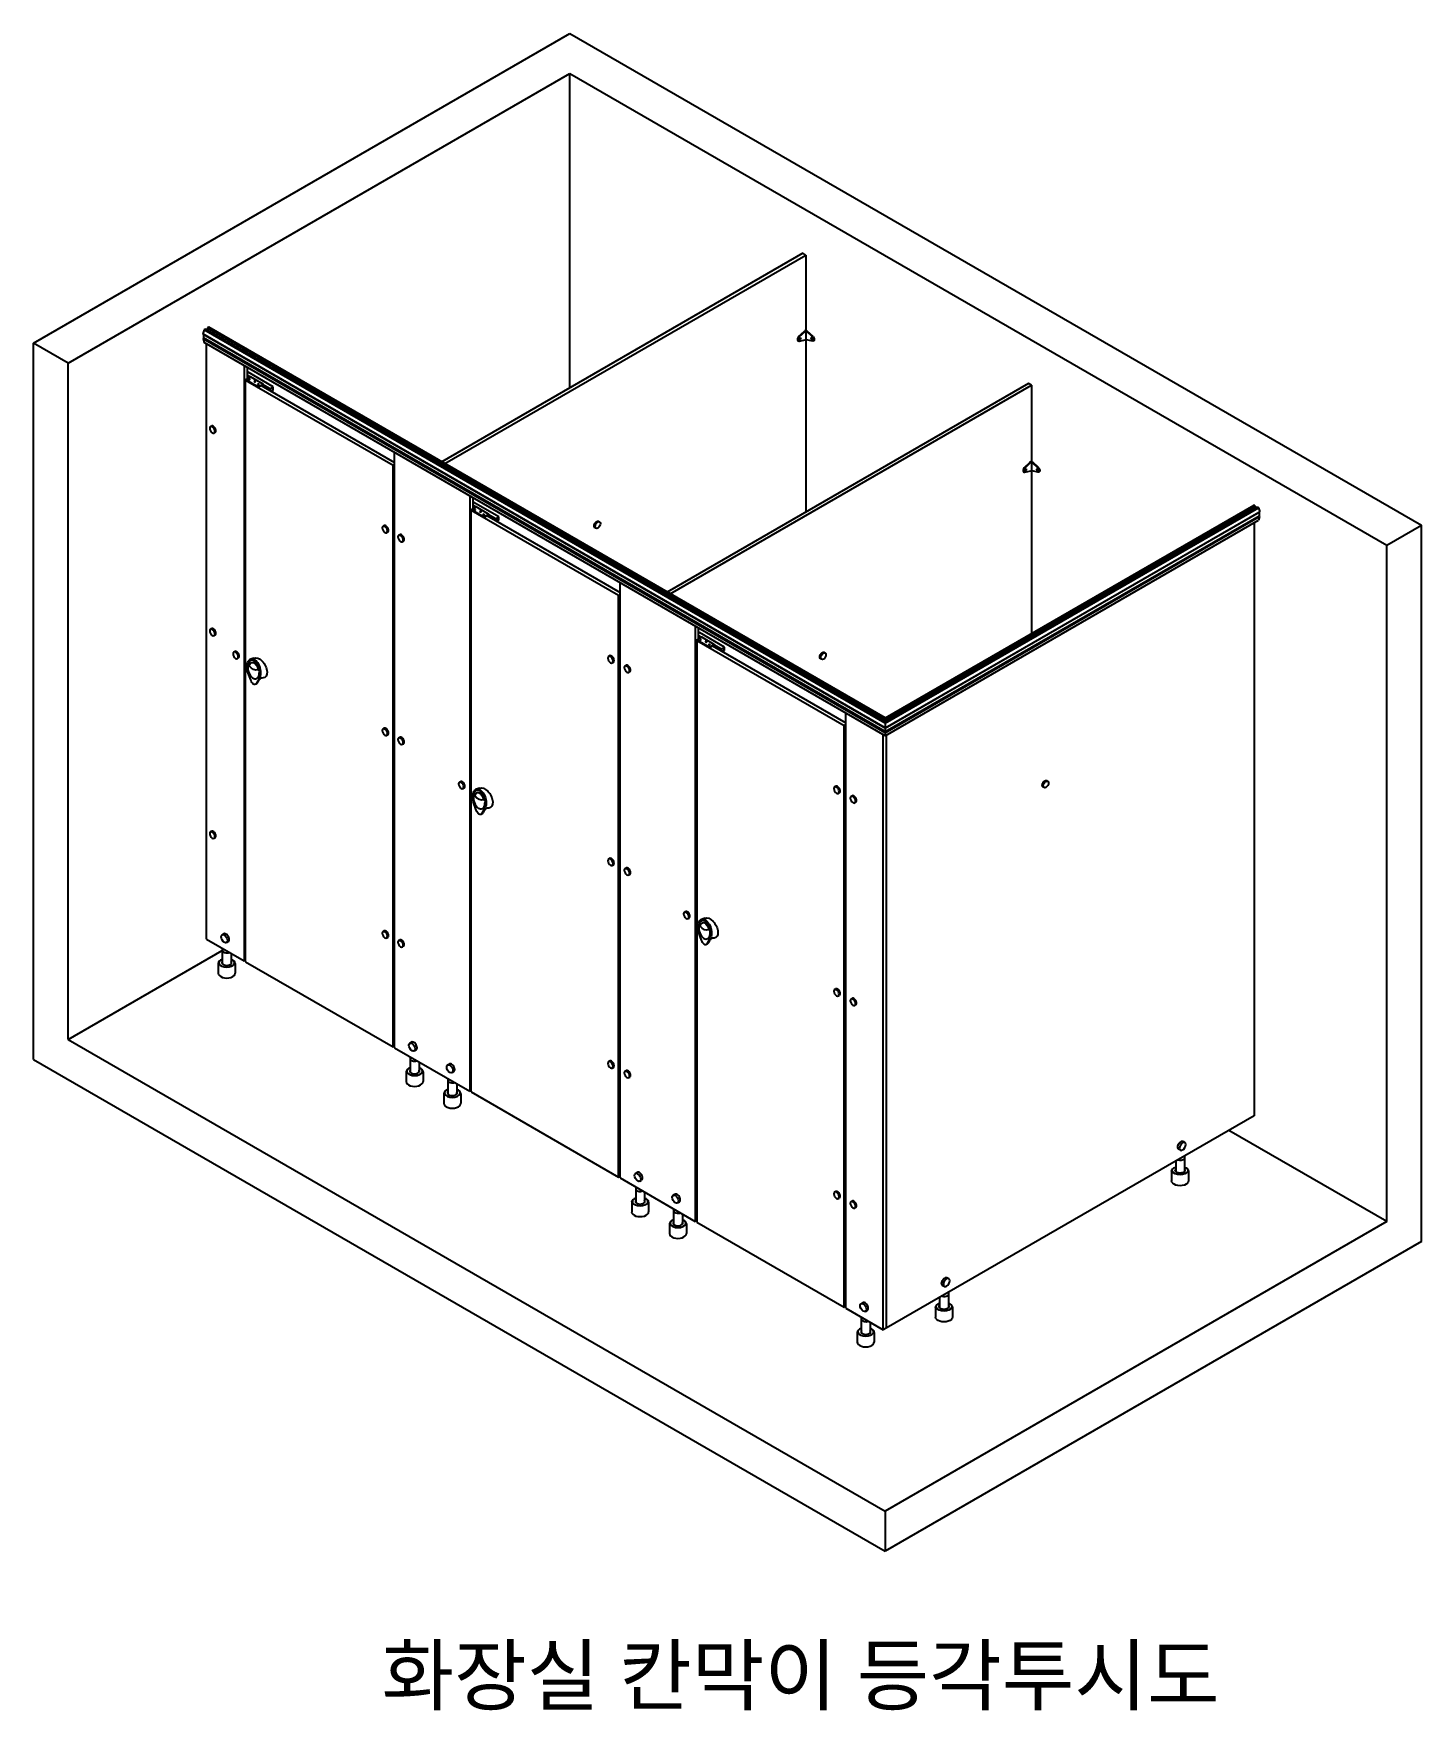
# Model space of a CAD drawing. Header units: millimetres. Extents: x 1125 to 16121, y 592 to 10995.
# Drawn here: x 7452 to 9850, y 8099 to 10995 of the extents above; entities that cross this region are included whole.
import ezdxf

# ---------------------------------------------------------------- set-up
doc = ezdxf.new("R2010")
doc.units = ezdxf.units.MM
doc.header["$LTSCALE"] = 20
doc.layers.add('3TXT', color=3, linetype='Continuous')
doc.layers.add('DEFAULT', color=4, linetype='Continuous')
doc.styles.add('맑은고딕', font='malgun.ttf')

msp = doc.modelspace()

# ---------------------------------------------------------------- linework, layer by layer
at = {"layer": 'DEFAULT'}
for p, q in [((7452.4, 10460.5), (8379, 10995.4)), ((8379, 10995.4), (9850.2, 10146)), ((7512.4, 10425.8), (8379, 10926.1)), ((8379, 10926.1), (9790.2, 10111.4)), ((8379, 10383.4), (8379, 10926.1)), ((8781.5, 10615.8), (8157.6, 10255.6)), ((8162.8, 10252.6), (8786.7, 10612.8)), ((8786.7, 10612.8), (8781.5, 10615.8)), ((8786.7, 10612.8), (8786.7, 10168.8)), ((7755, 10488), (7752.9, 10486.8)), ((7752.9, 10486.8), (7752.9, 10483.1)), ((8923.9, 9813.2), (7755, 10488)), ((7452.4, 9223.1), (7452.4, 10460.5)), ((7512.4, 10425.8), (7452.4, 10460.5)), ((7747.1, 10483.4), (7745.1, 10476.6)), ((7745.1, 10476.6), (7745.9, 10475.7)), ((7745.9, 10469.6), (7745.3, 10468.2)), ((7745.3, 10468.2), (7747.1, 10461.7)), ((7745.9, 10475.7), (7745.9, 10469.6)), ((7749.8, 10484.9), (7747.1, 10483.4)), ((8923.9, 9782.3), (7747.1, 10461.7)), ((7751.4, 9430.9), (7751.4, 10459.2)), ((8773.1, 10464.8), (8774.1, 10464.3)), ((8774.2, 10471.9), (8784.2, 10481.2)), ((8775.3, 10471.3), (8785.2, 10480.6)), ((8775.5, 10464.1), (8785.4, 10466.3)), ((8776.6, 10467.8), (8777, 10468.1)), ((8777, 10467.9), (8776.6, 10467.6)), ((8776.6, 10467.8), (8776.6, 10467.6)), ((8777, 10468.7), (8777.2, 10468.8)), ((8777, 10468.1), (8777, 10468.7)), ((8777, 10467.4), (8777, 10467.9)), ((8777.2, 10467.5), (8777, 10467.4)), ((8777.2, 10468.8), (8777.2, 10468.2)), ((8777.2, 10468.2), (8777.7, 10468.5)), ((8777.7, 10468.3), (8777.2, 10468)), ((8777.2, 10468), (8777.2, 10467.5)), ((8777.7, 10468.5), (8777.7, 10468.3)), ((8786.7, 10481.7), (8786.7, 10466.8)), ((8786.7, 10480.8), (8786.7, 10467.8)), ((8786.7, 10480.8), (8786.7, 10467.8)), ((8797.9, 10464.1), (8788, 10466.3)), ((8798.1, 10471.3), (8788.2, 10480.6)), ((8799.2, 10471.9), (8789.2, 10481.2)), ((8795.7, 10468.5), (8795.7, 10468.3)), ((8796.2, 10468.2), (8795.7, 10468.5)), ((8795.7, 10468.3), (8796.2, 10468)), ((8796.4, 10468.7), (8796.2, 10468.8)), ((8796.2, 10468.8), (8796.2, 10468.2)), ((8796.2, 10468), (8796.2, 10467.5)), ((8796.2, 10467.5), (8796.4, 10467.4)), ((8796.4, 10468.1), (8796.4, 10468.7)), ((8796.8, 10467.8), (8796.4, 10468.1)), ((8796.4, 10467.4), (8796.4, 10467.9)), ((8796.4, 10467.9), (8796.8, 10467.6)), ((8796.8, 10467.8), (8796.8, 10467.6)), ((8800.3, 10464.8), (8799.3, 10464.3)), ((7512.4, 9257.8), (7512.4, 10425.8)), ((7816.3, 10421.5), (7816.3, 9393.4)), ((7818.9, 10397.9), (7826.8, 10402.4)), ((7821.5, 10418.5), (7821.5, 10399.4)), ((7823.2, 10410.4), (7821.5, 10409.4)), ((7826.7, 10402.4), (7821.5, 10405.4)), ((7825.8, 10401.9), (7821.5, 10404.4)), ((7825.3, 10401.6), (7821.5, 10403.8)), ((7821.7, 10399.5), (7821.5, 10399.6)), ((7866.5, 10385.4), (7823.2, 10410.4)), ((7849, 10389.9), (7827.3, 10402.4)), ((7818.9, 10397.9), (7818.9, 10396.9)), ((7818.9, 10397.9), (7840.6, 10385.4)), ((7818.9, 9391.9), (7818.9, 10396.9)), ((7818.9, 10396.9), (7840.6, 10384.4)), ((7818.9, 10396.9), (8073.5, 10249.9)), ((7824.6, 10398.7), (7824.5, 10398.6)), ((7824.5, 10398.6), (7824.9, 10398.4)), ((7824.9, 10398.4), (7824.5, 10398.2)), ((7824.5, 10398.2), (7824.6, 10398.2)), ((7825, 10398.5), (7824.6, 10398.7)), ((7824.6, 10398.1), (7825, 10398.3)), ((7824.6, 10398.2), (7824.6, 10398.1)), ((7825.3, 10398.7), (7825, 10398.5)), ((7825, 10398.3), (7825.3, 10398.1)), ((7825.1, 10398.4), (7825.5, 10398.6)), ((7825.5, 10398.2), (7825.1, 10398.4)), ((7825.5, 10398.6), (7825.3, 10398.7)), ((7825.3, 10398.1), (7825.5, 10398.2)), ((7834.6, 10395.4), (7834.4, 10395.4)), ((7834.4, 10395.4), (7834.8, 10395.2)), ((7834.8, 10395.2), (7834.4, 10394.9)), ((7834.4, 10394.9), (7834.5, 10394.9)), ((7834.5, 10394.9), (7834.6, 10394.9)), ((7834.9, 10395.2), (7834.6, 10395.4)), ((7834.6, 10394.9), (7834.9, 10395.1)), ((7835.3, 10395.4), (7834.9, 10395.2)), ((7834.9, 10395.1), (7835.3, 10394.9)), ((7835.1, 10395.2), (7835.4, 10395.4)), ((7835.4, 10394.9), (7835.1, 10395.2)), ((7835.4, 10395.4), (7835.3, 10395.4)), ((7835.3, 10394.9), (7835.4, 10394.9)), ((7840.2, 10389.7), (7840.1, 10389.6)), ((7840.1, 10389.6), (7840.4, 10389.4)), ((7840.4, 10389.4), (7840.1, 10389.2)), ((7840.1, 10389.2), (7840.1, 10389.2)), ((7840.1, 10389.2), (7840.2, 10389.1)), ((7840.6, 10389.5), (7840.2, 10389.7)), ((7840.2, 10389.1), (7840.6, 10389.3)), ((7840.6, 10385.4), (7848.5, 10389.9)), ((7840.9, 10389.7), (7840.6, 10389.5)), ((7840.6, 10389.3), (7840.9, 10389.1)), ((7840.6, 10384.4), (7848.5, 10388.9)), ((7840.6, 10385.4), (7840.6, 10384.4)), ((7840.7, 10389.4), (7841.1, 10389.6)), ((7841.1, 10389.2), (7840.7, 10389.4)), ((7841.1, 10389.6), (7840.9, 10389.7)), ((7840.9, 10389.1), (7841.1, 10389.2)), ((7845.8, 10387.4), (8076.1, 10254.4)), ((7860.7, 10381), (7847.8, 10388.6)), ((7849.2, 10388.4), (7848.4, 10388.9)), ((7849.2, 10389.5), (7849.2, 10389.4)), ((7849.2, 10389.4), (7849.2, 10388.4)), ((7849.2, 10389.4), (7861.4, 10382.4)), ((7849.2, 10388.5), (7849.2, 10388.4)), ((7861.4, 10381.4), (7849.2, 10388.4)), ((7861.4, 10381.4), (7860.7, 10381)), ((7860.7, 10381), (7860.7, 10378.8)), ((7861.4, 10382.4), (7866.5, 10385.4)), ((7861.4, 10381.4), (7865.7, 10383.9)), ((7861.4, 10382.4), (7861.4, 10381.4)), ((7865.7, 10379.9), (7862.2, 10377.9)), ((7863.1, 10377.4), (7866.5, 10379.4)), ((7865.7, 10383.9), (7865.7, 10379.9)), ((7866.5, 10379.4), (7866.5, 10385.4)), ((9171.2, 10390.8), (8547.3, 10030.6)), ((8552.5, 10027.6), (9176.4, 10387.8)), ((9176.4, 10387.8), (9171.2, 10390.8)), ((9176.4, 10387.8), (9176.4, 9959)), ((7758.1, 10316.4), (7759.8, 10317.4)), ((7764.5, 10305.3), (7766.2, 10306.3)), ((8076.1, 9243.6), (8076.1, 10271.7)), ((9164, 10245.4), (9173.9, 10254.8)), ((9176.4, 10255.3), (9176.4, 10240.4)), ((9176.4, 10254.3), (9176.4, 10241.3)), ((9188.9, 10245.4), (9179, 10254.8)), ((8073.5, 10249.9), (8076.1, 10251.4)), ((8073.5, 9244.9), (8073.5, 10249.9)), ((9162.8, 10238.4), (9163.8, 10237.8)), ((9165, 10244.9), (9174.9, 10254.2)), ((9165.2, 10237.6), (9175.2, 10239.8)), ((9166.3, 10241.4), (9166.7, 10241.6)), ((9166.7, 10241.4), (9166.3, 10241.2)), ((9166.3, 10241.4), (9166.3, 10241.2)), ((9166.7, 10242.2), (9166.9, 10242.3)), ((9166.7, 10241.6), (9166.7, 10242.2)), ((9166.7, 10240.9), (9166.7, 10241.4)), ((9166.9, 10241), (9166.7, 10240.9)), ((9166.9, 10242.3), (9166.9, 10241.7)), ((9166.9, 10241.7), (9167.4, 10242)), ((9167.4, 10241.8), (9166.9, 10241.5)), ((9166.9, 10241.5), (9166.9, 10241)), ((9167.4, 10242), (9167.4, 10241.8)), ((9187.6, 10237.6), (9177.7, 10239.8)), ((9187.8, 10244.9), (9177.9, 10254.2)), ((9185.9, 10241.7), (9185.4, 10242)), ((9185.4, 10242), (9185.4, 10241.8)), ((9185.4, 10241.8), (9185.9, 10241.5)), ((9185.9, 10242.3), (9185.9, 10241.7)), ((9186.1, 10242.2), (9185.9, 10242.3)), ((9185.9, 10241.5), (9185.9, 10241)), ((9185.9, 10241), (9186.1, 10240.9)), ((9186.1, 10241.6), (9186.1, 10242.2)), ((9186.6, 10241.4), (9186.1, 10241.6)), ((9186.1, 10241.4), (9186.6, 10241.2)), ((9186.1, 10240.9), (9186.1, 10241.4)), ((9186.6, 10241.4), (9186.6, 10241.2)), ((9190, 10238.4), (9189, 10237.8)), ((8206, 10196.7), (8206, 9168.6)), ((8208.6, 10173.1), (8216.5, 10177.6)), ((8208.6, 10173.1), (8230.3, 10160.6)), ((8208.6, 10173.1), (8208.6, 10172.1)), ((8208.6, 9167.1), (8208.6, 10172.1)), ((8208.6, 10172.1), (8463.2, 10025.1)), ((8208.6, 10172.1), (8230.3, 10159.6)), ((8211.2, 10193.7), (8211.2, 10174.6)), ((8213, 10185.6), (8211.2, 10184.6)), ((8216.4, 10177.6), (8211.2, 10180.6)), ((8215.6, 10177.1), (8211.2, 10179.6)), ((8215, 10176.8), (8211.2, 10178.9)), ((8211.4, 10174.7), (8211.2, 10174.8)), ((8256.3, 10160.6), (8213, 10185.6)), ((8214.3, 10173.9), (8214.2, 10173.8)), ((8214.2, 10173.8), (8214.6, 10173.6)), ((8214.6, 10173.6), (8214.2, 10173.4)), ((8214.2, 10173.4), (8214.3, 10173.3)), ((8214.7, 10173.7), (8214.3, 10173.9)), ((8214.3, 10173.3), (8214.7, 10173.5)), ((8214.3, 10173.3), (8214.3, 10173.3)), ((8215.1, 10173.9), (8214.7, 10173.7)), ((8214.7, 10173.5), (8215.1, 10173.3)), ((8214.8, 10173.6), (8215.2, 10173.8)), ((8215.2, 10173.4), (8214.8, 10173.6)), ((8215.2, 10173.8), (8215.1, 10173.9)), ((8215.1, 10173.3), (8215.2, 10173.4)), ((8238.7, 10165.1), (8217, 10177.6)), ((8224.2, 10170.6), (8224.5, 10170.3)), ((8224.3, 10170.6), (8224.2, 10170.6)), ((8224.5, 10170.3), (8224.2, 10170.1)), ((8224.2, 10170.1), (8224.2, 10170.1)), ((8224.2, 10170.1), (8224.3, 10170.1)), ((8224.7, 10170.4), (8224.3, 10170.6)), ((8224.3, 10170.1), (8224.7, 10170.3)), ((8225, 10170.6), (8224.7, 10170.4)), ((8224.7, 10170.3), (8225, 10170.1)), ((8224.8, 10170.3), (8225.1, 10170.6)), ((8225.1, 10170.1), (8224.8, 10170.3)), ((8225.1, 10170.6), (8225, 10170.6)), ((8225, 10170.1), (8225.1, 10170.1)), ((8923.9, 9813.2), (9560.8, 10180.9)), ((9561.1, 10180.8), (9560.8, 10180.9)), ((9562.9, 10179.7), (9561.1, 10180.8)), ((9562.9, 10176), (9562.9, 10179.7)), ((9566.1, 10177.9), (9568.7, 10176.3)), ((9568.7, 10176.3), (9570.7, 10169.5)), ((9570.7, 10169.5), (9569.9, 10168.7)), ((9569.9, 10168.7), (9569.9, 10162.5)), ((8056.2, 10144.3), (8057.9, 10145.3)), ((8229.9, 10164.9), (8229.8, 10164.8)), ((8229.8, 10164.8), (8230.2, 10164.6)), ((8230.2, 10164.6), (8229.8, 10164.4)), ((8229.8, 10164.4), (8229.9, 10164.3)), ((8230.3, 10164.7), (8229.9, 10164.9)), ((8229.9, 10164.3), (8230.3, 10164.5)), ((8229.9, 10164.3), (8229.9, 10164.3)), ((8230.3, 10160.6), (8238.2, 10165.1)), ((8230.6, 10164.9), (8230.3, 10164.7)), ((8230.3, 10164.5), (8230.6, 10164.3)), ((8230.3, 10159.6), (8238.2, 10164.1)), ((8230.3, 10160.6), (8230.3, 10159.6)), ((8230.4, 10164.6), (8230.8, 10164.8)), ((8230.8, 10164.4), (8230.4, 10164.6)), ((8230.8, 10164.8), (8230.6, 10164.9)), ((8230.6, 10164.3), (8230.8, 10164.4)), ((8235.5, 10162.6), (8465.8, 10029.6)), ((8250.4, 10156.2), (8237.5, 10163.8)), ((8238.9, 10163.6), (8238.1, 10164.1)), ((8238.9, 10164.7), (8238.9, 10164.6)), ((8238.9, 10164.6), (8251.1, 10157.6)), ((8238.9, 10164.6), (8238.9, 10163.6)), ((8238.9, 10163.7), (8238.9, 10163.6)), ((8251.1, 10156.6), (8238.9, 10163.6)), ((8251.1, 10156.6), (8250.4, 10156.2)), ((8250.4, 10156.2), (8250.4, 10153.9)), ((8251.1, 10157.6), (8256.3, 10160.6)), ((8251.1, 10156.6), (8255.4, 10159.1)), ((8251.1, 10157.6), (8251.1, 10156.6)), ((8255.4, 10155.1), (8251.9, 10153.1)), ((8252.8, 10152.6), (8256.3, 10154.6)), ((8255.4, 10159.1), (8255.4, 10155.1)), ((8256.3, 10154.6), (8256.3, 10160.6)), ((8424, 10140.9), (8422.3, 10141.9)), ((8430.4, 10152), (8428.7, 10153)), ((8923.9, 9782.3), (9568.7, 10154.6)), ((9560.9, 10150.1), (9560.9, 9125.8)), ((9570.5, 10161.1), (9568.7, 10154.6)), ((9569.9, 10162.5), (9570.5, 10161.1)), ((9790.2, 10111.4), (9850.2, 10146)), ((9850.2, 8908.7), (9850.2, 10146)), ((8062.6, 10133.2), (8064.3, 10134.2)), ((8083.4, 10128.8), (8085.1, 10129.8)), ((8089.8, 10117.7), (8091.5, 10118.7)), ((9790.2, 8943.3), (9790.2, 10111.4)), ((8463.2, 10025.1), (8465.8, 10026.6)), ((8463.2, 9020.1), (8463.2, 10025.1)), ((8465.8, 9018.6), (8465.8, 10046.7)), ((7758.1, 9966.4), (7759.8, 9967.4)), ((8595.7, 9971.7), (8595.7, 8943.6)), ((8600.9, 9968.7), (8600.9, 9949.6)), ((7764.5, 9955.3), (7766.2, 9956.3)), ((8598.3, 9948.1), (8606.3, 9952.6)), ((8598.3, 9948.1), (8598.3, 9947.1)), ((8598.3, 9948.1), (8620, 9935.6)), ((8598.3, 9947.1), (8598.3, 8942.1)), ((8598.3, 9947.1), (8620, 9934.6)), ((8598.3, 9947.1), (8853, 9800.1)), ((8602.7, 9960.6), (8600.9, 9959.6)), ((8606.1, 9952.6), (8600.9, 9955.6)), ((8605.3, 9952.1), (8600.9, 9954.6)), ((8604.7, 9951.8), (8600.9, 9953.9)), ((8601.1, 9949.7), (8600.9, 9949.8)), ((8646, 9935.6), (8602.7, 9960.6)), ((8604, 9948.9), (8603.9, 9948.8)), ((8603.9, 9948.8), (8604.3, 9948.6)), ((8604.3, 9948.6), (8603.9, 9948.4)), ((8603.9, 9948.4), (8604, 9948.3)), ((8604.4, 9948.7), (8604, 9948.9)), ((8604, 9948.3), (8604.4, 9948.5)), ((8604, 9948.3), (8604, 9948.3)), ((8604.8, 9948.9), (8604.4, 9948.7)), ((8604.4, 9948.5), (8604.8, 9948.3)), ((8604.5, 9948.6), (8604.9, 9948.8)), ((8604.9, 9948.4), (8604.5, 9948.6)), ((8604.9, 9948.8), (8604.8, 9948.9)), ((8604.8, 9948.3), (8604.9, 9948.4)), ((8628.4, 9940.1), (8606.8, 9952.6)), ((8614, 9945.6), (8613.9, 9945.6)), ((8613.9, 9945.6), (8614.2, 9945.3)), ((8614.2, 9945.3), (8613.9, 9945.1)), ((8613.9, 9945.1), (8614, 9945.1)), ((8613.9, 9945.1), (8613.9, 9945.1)), ((8614.4, 9945.4), (8614, 9945.6)), ((8614, 9945.1), (8614.4, 9945.3)), ((8614.7, 9945.6), (8614.4, 9945.4)), ((8614.4, 9945.3), (8614.7, 9945.1)), ((8614.5, 9945.3), (8614.9, 9945.6)), ((8614.9, 9945.1), (8614.5, 9945.3)), ((8614.9, 9945.6), (8614.7, 9945.6)), ((8614.7, 9945.1), (8614.9, 9945.1)), ((8619.6, 9939.9), (8619.5, 9939.8)), ((8619.5, 9939.8), (8619.9, 9939.6)), ((8619.9, 9939.6), (8619.5, 9939.4)), ((8619.5, 9939.4), (8619.6, 9939.3)), ((8620, 9939.7), (8619.6, 9939.9)), ((8619.6, 9939.3), (8620, 9939.5)), ((8619.6, 9939.3), (8619.6, 9939.3)), ((8620, 9935.6), (8627.9, 9940.1)), ((8620.4, 9939.9), (8620, 9939.7)), ((8620, 9939.5), (8620.4, 9939.3)), ((8620, 9934.6), (8627.9, 9939.1)), ((8620, 9935.6), (8620, 9934.6)), ((8620.1, 9939.6), (8620.5, 9939.8)), ((8620.5, 9939.4), (8620.1, 9939.6)), ((8620.5, 9939.8), (8620.4, 9939.9)), ((8620.4, 9939.3), (8620.5, 9939.4)), ((8625.2, 9937.6), (8855.5, 9804.6)), ((8640.1, 9931.2), (8627.3, 9938.8)), ((8628.7, 9938.6), (8627.8, 9939.1)), ((8628.7, 9939.7), (8628.7, 9939.6)), ((8628.7, 9939.6), (8628.7, 9938.6)), ((8628.7, 9939.6), (8640.8, 9932.6)), ((8628.7, 9938.7), (8628.7, 9938.6)), ((8640.8, 9931.6), (8628.7, 9938.6)), ((8640.8, 9932.6), (8646, 9935.6)), ((8646, 9929.6), (8646, 9935.6)), ((7798.3, 9927), (7800.1, 9928)), ((7804.8, 9915.8), (7806.5, 9916.8)), ((7833.3, 9916.7), (7826.4, 9914.2)), ((8445.9, 9919.5), (8447.6, 9920.5)), ((8452.3, 9908.4), (8454.1, 9909.4)), ((8640.8, 9931.6), (8640.1, 9931.2)), ((8640.1, 9931.2), (8640.1, 9928.9)), ((8640.8, 9931.6), (8645.1, 9934.1)), ((8640.8, 9932.6), (8640.8, 9931.6)), ((8645.1, 9930.1), (8641.6, 9928.1)), ((8642.5, 9927.6), (8646, 9929.6)), ((8645.1, 9934.1), (8645.1, 9930.1)), ((8813.7, 9914.5), (8812, 9915.5)), ((8820.1, 9925.6), (8818.4, 9926.6)), ((7827.6, 9878.8), (7822.3, 9893.5)), ((7837.4, 9872.3), (7843.2, 9882.7)), ((7839.8, 9874.6), (7842.4, 9879.2)), ((7849.1, 9882.3), (7846.7, 9882.1)), ((8474.3, 9903.1), (8476.1, 9904.1)), ((8480.8, 9891.9), (8482.5, 9892.9)), ((7838.4, 9872.9), (7836.5, 9871.5)), ((8855.5, 8793.6), (8855.5, 9821.7)), ((8056.2, 9794.3), (8057.9, 9795.3)), ((8853, 9800.1), (8855.5, 9801.6)), ((8855.5, 9801.6), (8853, 9800.1)), ((8853, 9800.1), (8855.5, 9801.6)), ((8855.5, 9801.6), (8853, 9800.1)), ((8853, 8795.1), (8853, 9800.1)), ((8923.9, 9810.7), (8923.9, 9807.1)), ((8923.9, 9804), (8923.9, 9782.3)), ((8062.6, 9783.2), (8064.3, 9784.2)), ((8083.4, 9778.8), (8085.1, 9779.8)), ((8089.8, 9767.7), (8091.5, 9768.7)), ((8920.5, 8756.1), (8920.5, 9784.2)), ((8925.7, 9783.4), (8925.7, 8759.1)), ((9204.6, 9703.9), (9202.9, 9704.9)), ((8188.1, 9702.1), (8189.8, 9703.1)), ((8194.5, 9691), (8196.2, 9692)), ((8223, 9691.9), (8216.1, 9689.4)), ((8836.4, 9694.1), (8838.1, 9695.1)), ((8842.8, 9682.9), (8844.5, 9683.9)), ((8864.8, 9677.6), (8866.5, 9678.6)), ((9198.2, 9692.8), (9196.5, 9693.8)), ((8217.4, 9654), (8212, 9668.7)), ((8228.1, 9648.1), (8226.2, 9646.7)), ((8227.1, 9647.5), (8232.9, 9657.9)), ((8229.5, 9649.8), (8232.1, 9654.4)), ((8238.8, 9657.5), (8236.4, 9657.3)), ((8871.2, 9666.5), (8873, 9667.5)), ((7758.1, 9616.4), (7759.8, 9617.4)), ((7764.5, 9605.3), (7766.2, 9606.3)), ((8445.9, 9569.5), (8447.6, 9570.5)), ((8452.3, 9558.4), (8454.1, 9559.4)), ((8474.3, 9553.1), (8476.1, 9554.1)), ((8480.8, 9541.9), (8482.5, 9542.9)), ((8576.9, 9477.6), (8578.7, 9478.6)), ((8056.2, 9444.3), (8057.9, 9445.3)), ((8583.4, 9466.5), (8585.1, 9467.5)), ((8606.6, 9429.3), (8601.2, 9444)), ((8612.2, 9467.2), (8605.3, 9464.7)), ((7751.4, 9430.9), (7816.3, 9393.4)), ((7778.1, 9438.5), (7781.1, 9440.3)), ((7778.6, 9415.2), (7778.6, 9411.9)), ((7785.7, 9425.3), (7788.8, 9427)), ((8062.6, 9433.2), (8064.3, 9434.2)), ((8083.4, 9428.8), (8085.1, 9429.8)), ((8089.8, 9417.7), (8091.5, 9418.7)), ((8617.3, 9423.4), (8615.5, 9422)), ((8616.3, 9422.8), (8622.1, 9433.2)), ((8618.7, 9425.1), (8621.3, 9429.7)), ((8628, 9432.8), (8625.6, 9432.6)), ((7512.4, 9257.8), (7778.6, 9411.5)), ((7771.5, 9388.9), (7771.5, 9372.4)), ((7778.6, 9411.9), (7778.6, 9388.6)), ((7793.9, 9406.3), (7793.9, 9388.6)), ((7800.9, 9388.9), (7800.9, 9372.4)), ((7816.3, 9393.4), (7818.9, 9394.9)), ((7818.9, 9391.9), (8073.5, 9244.9)), ((8836.4, 9344.1), (8838.1, 9345.1)), ((8842.8, 9332.9), (8844.5, 9333.9)), ((8864.8, 9327.6), (8866.5, 9328.6)), ((8871.2, 9316.5), (8873, 9317.5)), ((7512.4, 9257.8), (8923.6, 8443)), ((8073.5, 9244.9), (8076.1, 9246.4)), ((8076.1, 9243.6), (8206, 9168.6)), ((8102.6, 9251.4), (8105.6, 9253.1)), ((7452.4, 9223.1), (8923.6, 8373.8)), ((8103.1, 9228), (8103.1, 9224.7)), ((8103.1, 9224.7), (8103.1, 9201.4)), ((8110.2, 9238.1), (8113.3, 9239.9)), ((8118.4, 9219.2), (8118.4, 9201.4)), ((8167.8, 9213.7), (8170.8, 9215.5)), ((8445.9, 9219.5), (8447.6, 9220.5)), ((8096, 9201.7), (8096, 9185.2)), ((8125.4, 9201.7), (8125.4, 9185.2)), ((8168.3, 9190.4), (8168.3, 9187.1)), ((8168.3, 9187.1), (8168.3, 9163.8)), ((8175.5, 9200.5), (8178.5, 9202.2)), ((8452.3, 9208.4), (8454.1, 9209.4)), ((8474.3, 9203.1), (8476.1, 9204.1)), ((8480.8, 9191.9), (8482.5, 9192.9)), ((8161.2, 9164.1), (8161.2, 9147.6)), ((8183.6, 9181.5), (8183.6, 9163.8)), ((8190.6, 9164.1), (8190.6, 9147.6)), ((8206, 9168.6), (8208.6, 9170.1)), ((8208.6, 9167.1), (8463.2, 9020.1)), ((9560.9, 9125.8), (8925.7, 8759.1)), ((9790.2, 8943.3), (9517.5, 9100.7)), ((9433.7, 9066.6), (9430.7, 9068.4)), ((9441.4, 9079.9), (9438.3, 9081.6)), ((9425.6, 9047.7), (9425.6, 9029.9)), ((9440.9, 9056.5), (9440.9, 9053.2)), ((9440.9, 9053.2), (9440.9, 9029.9)), ((8463.2, 9020.1), (8465.8, 9021.6)), ((8465.8, 9018.6), (8595.7, 8943.6)), ((8492.3, 9026.4), (8495.3, 9028.1)), ((8500, 9013.1), (8503, 9014.9)), ((9418.5, 9030.2), (9418.5, 9013.7)), ((9447.9, 9030.2), (9447.9, 9013.7)), ((8492.8, 9003), (8492.8, 8999.7)), ((8492.8, 8999.7), (8492.8, 8976.4)), ((8508.1, 8994.2), (8508.1, 8976.4)), ((8557.5, 8988.7), (8560.5, 8990.5)), ((8836.4, 8994.1), (8838.1, 8995.1)), ((8842.8, 8982.9), (8844.5, 8983.9)), ((8485.8, 8976.7), (8485.8, 8960.2)), ((8515.1, 8976.7), (8515.1, 8960.2)), ((8558, 8965.4), (8558, 8962.1)), ((8558, 8962.1), (8558, 8938.8)), ((8565.2, 8975.5), (8568.2, 8977.2)), ((8573.3, 8956.5), (8573.3, 8938.8)), ((8864.8, 8977.6), (8866.5, 8978.6)), ((8871.2, 8966.5), (8873, 8967.5)), ((8551, 8939.1), (8551, 8922.6)), ((8580.3, 8939.1), (8580.3, 8922.6)), ((8598.3, 8945.1), (8595.7, 8943.6)), ((8598.3, 8942.1), (8853, 8795.1)), ((9790.2, 8943.3), (8923.6, 8443)), ((9850.2, 8908.7), (8923.6, 8373.8)), ((9033.5, 8844.4), (9030.5, 8846.1)), ((9017.7, 8812.2), (9017.7, 8794.5)), ((9025.9, 8831.1), (9022.8, 8832.9)), ((9033, 8821), (9033, 8817.8)), ((9033, 8817.8), (9033, 8794.5)), ((8853, 8795.1), (8855.5, 8796.6)), ((8855.5, 8793.6), (8920.5, 8756.1)), ((8882, 8801.4), (8885, 8803.1)), ((8882.5, 8778), (8882.5, 8774.7)), ((8889.7, 8788.1), (8892.7, 8789.9)), ((9010.7, 8794.8), (9010.7, 8778.3)), ((9040.1, 8794.8), (9040.1, 8778.3)), ((8875.5, 8751.7), (8875.5, 8735.2)), ((8882.5, 8774.7), (8882.5, 8751.4)), ((8897.8, 8769.2), (8897.8, 8751.4)), ((8904.9, 8751.7), (8904.9, 8735.2)), ((8925.7, 8759.1), (8920.5, 8756.1)), ((8923.6, 8443), (8923.6, 8373.8))]:
    msp.add_line(p, q, dxfattribs=at)
at = {"layer": 'DEFAULT', "color": 7}
for p, q in [((8923.9, 9810.7), (7752.9, 10486.8)), ((8923.9, 9796), (7745.1, 10476.6)), ((8923.9, 9787.7), (7745.3, 10468.2)), ((8923.9, 9795.6), (7745.9, 10475.7)), ((8923.9, 9789.5), (7745.9, 10469.6)), ((8923.9, 9804), (7747.1, 10483.4)), ((8923.9, 9807.1), (7749.8, 10484.9)), ((8923.9, 9810.7), (9562.9, 10179.7)), ((8923.9, 9807.1), (9566.1, 10177.9)), ((8923.9, 9804), (9568.7, 10176.3)), ((8923.9, 9796), (9570.7, 10169.5)), ((8923.9, 9795.6), (9569.9, 10168.7)), ((8923.9, 9789.5), (9569.9, 10162.5)), ((8923.9, 9787.7), (9570.5, 10161.1))]:
    msp.add_line(p, q, dxfattribs=at)
at = {"layer": 'DEFAULT'}
for centre, radius, start, end in [((7827.1, 10402), 0.5, 60, 120), ((7848.7, 10389.5), 0.5, 0, 120), ((7848.7, 10388.5), 0.5, 0, 120), ((8216.8, 10177.2), 0.5, 60, 120), ((8238.4, 10164.7), 0.5, 0, 120), ((8238.4, 10163.7), 0.5, 0, 120), ((8606.5, 9952.2), 0.5, 60, 120), ((8628.2, 9939.7), 0.5, 0, 120), ((8628.2, 9938.7), 0.5, 0, 120), ((7847.3, 9876.5), 5.6, 95.527, 150.9955), ((7834.9, 9877.3), 5.6, 308.2119, 330.9955), ((8224.6, 9652.5), 5.6, 308.2119, 330.9955), ((8237, 9651.7), 5.6, 95.527, 150.9955), ((8613.8, 9427.8), 5.6, 308.2119, 330.9955), ((8626.2, 9427), 5.6, 95.527, 150.9955)]:
    msp.add_arc(centre, radius, start, end, dxfattribs=at)
for centre, major_axis, ratio, start_param, end_param in [((8775.5, 10469), (-2.4, -4.16), 0.57735, 4.304932, 6.283185), ((8776.5, 10468.4), (-2.4, -4.16), 0.57735, 4.304932, 6.775844), ((8785.7, 10474.9), (-4.56, -7.9), 0.57735, 3.768433, 4.165564), ((8786.7, 10474.3), (-4.56, -7.9), 0.57735, 3.926991, 4.165564), ((8786.7, 10474.3), (-4.56, -7.9), 0.57735, 0.588594, 0.785398), ((8796.9, 10468.4), (0.84, -1.46), 0.729322, 3.141593, 6.283185), ((8796.9, 10468.4), (0.84, -1.46), 0.57735, 0, 3.141593), ((7825, 10397.9), (-1.3, 0), 0.729322, 3.141593, 6.283185), ((7825, 10397.9), (-1.3, 0), 0.57735, 0, 3.141593), ((7834.9, 10394.6), (-1.3, 0), 0.729322, 3.141593, 6.283185), ((7834.9, 10394.6), (-1.3, 0), 0.57735, 0, 3.141593), ((7840.6, 10388.9), (-1.3, 0), 0.729322, 3.141593, 6.283185), ((7840.6, 10388.9), (-1.3, 0), 0.57735, 0, 3.141593), ((7763, 10311.9), (3.21, -5.57), 0.57735, 6.283185, 9.424778), ((9175.4, 10248.4), (-4.56, -7.9), 0.57735, 3.768433, 4.165564), ((9176.4, 10247.8), (-4.56, -7.9), 0.57735, 3.926991, 4.165564), ((9165.2, 10242.5), (-2.4, -4.16), 0.57735, 4.304932, 6.283185), ((9166.2, 10241.9), (-2.4, -4.16), 0.57735, 4.304932, 6.775844), ((9176.4, 10247.8), (-4.56, -7.9), 0.57735, 0.588594, 0.785398), ((9186.6, 10241.9), (0.84, -1.46), 0.729322, 3.141593, 6.283185), ((9186.6, 10241.9), (0.84, -1.46), 0.57735, 0, 3.141593), ((8214.7, 10173.1), (-1.3, 0), 0.729322, 3.141593, 6.283185), ((8214.7, 10173.1), (-1.3, 0), 0.57735, 0, 3.141593), ((8224.7, 10169.8), (-1.3, 0), 0.729322, 3.141593, 6.283185), ((8224.7, 10169.8), (-1.3, 0), 0.57735, 0, 3.141593), ((8061.1, 10139.7), (3.21, -5.57), 0.57735, 6.283185, 9.424778), ((8230.3, 10164.1), (-1.3, 0), 0.729322, 3.141593, 6.283185), ((8230.3, 10164.1), (-1.3, 0), 0.57735, 0, 3.141593), ((8088.3, 10124.2), (3.21, -5.57), 0.57735, 6.283185, 9.424778), ((7763, 9961.9), (3.21, -5.57), 0.57735, 6.283185, 9.424778), ((8604.4, 9948.1), (-1.3, 0), 0.729322, 3.141593, 6.283185), ((8604.4, 9948.1), (-1.3, 0), 0.57735, 0, 3.141593), ((8614.4, 9944.8), (-1.3, 0), 0.729322, 3.141593, 6.283185), ((8614.4, 9944.8), (-1.3, 0), 0.57735, 0, 3.141593), ((8620, 9939.1), (-1.3, 0), 0.729322, 3.141593, 6.283185), ((8620, 9939.1), (-1.3, 0), 0.57735, 0, 3.141593), ((7803.3, 9922.4), (3.21, -5.57), 0.57735, 6.283185, 9.424778), ((8450.8, 9914.9), (3.21, -5.57), 0.57735, 6.283185, 9.424778), ((8479.3, 9898.5), (3.21, -5.57), 0.57735, 6.283185, 9.424778), ((8061.1, 9789.7), (3.21, -5.57), 0.57735, 6.283185, 9.424778), ((8088.3, 9774.2), (3.21, -5.57), 0.57735, 6.283185, 9.424778), ((8193, 9697.6), (3.21, -5.57), 0.57735, 6.283185, 9.424778), ((8841.3, 9689.5), (3.21, -5.57), 0.57735, 6.283185, 9.424778), ((8869.8, 9673.1), (3.21, -5.57), 0.57735, 6.283185, 9.424778), ((7763, 9611.9), (3.21, -5.57), 0.57735, 6.283185, 9.424778), ((8450.8, 9564.9), (3.21, -5.57), 0.57735, 6.283185, 9.424778), ((8479.3, 9548.5), (3.21, -5.57), 0.57735, 6.283185, 9.424778), ((8581.9, 9473.1), (3.21, -5.57), 0.57735, 6.283185, 9.424778), ((8061.1, 9439.7), (3.21, -5.57), 0.57735, 6.283185, 9.424778), ((7784.9, 9433.6), (3.83, -6.63), 0.57735, 6.283185, 9.424778), ((8088.3, 9424.2), (3.21, -5.57), 0.57735, 6.283185, 9.424778), ((7786.2, 9390.4), (-13.5, 0), 0.57735, 5.875584, 9.832379), ((7786.2, 9388.9), (-14.7, 0), 0.57735, 5.260216, 6.283185), ((7786.2, 9390.4), (-8.27, 0), 0.57735, 5.895869, 9.812095), ((7786.2, 9389.9), (-8.27, 0), 0.57735, 5.895869, 6.230783), ((7786.2, 9411.9), (-7.65, 0), 0.57735, 0, 2.172061), ((7786.2, 9388.9), (-14.7, 0), 0.57735, 3.141593, 4.164562), ((7786.2, 9389.9), (-8.27, 0), 0.57735, 3.193995, 3.528909), ((7786.2, 9372.4), (-14.7, 0), 0.57735, 0, 3.141593), ((8841.3, 9339.5), (3.21, -5.57), 0.57735, 6.283185, 9.424778), ((8869.8, 9323.1), (3.21, -5.57), 0.57735, 6.283185, 9.424778), ((8109.5, 9246.5), (3.83, -6.63), 0.57735, 6.283185, 9.424778), ((8110.7, 9224.7), (-7.65, 0), 0.57735, 0, 2.172061), ((8174.7, 9208.8), (3.83, -6.63), 0.57735, 6.283185, 9.424778), ((8450.8, 9214.9), (3.21, -5.57), 0.57735, 6.283185, 9.424778), ((8110.7, 9203.2), (-13.5, 0), 0.57735, 5.875584, 9.832379), ((8110.7, 9201.7), (-14.7, 0), 0.57735, 5.260216, 6.283185), ((8110.7, 9185.2), (-14.7, 0), 0.57735, 0, 3.141593), ((8110.7, 9203.2), (-8.27, 0), 0.57735, 5.895869, 9.812095), ((8110.7, 9202.7), (-8.27, 0), 0.57735, 5.895869, 6.230783), ((8110.7, 9201.7), (-14.7, 0), 0.57735, 3.141593, 4.164562), ((8110.7, 9202.7), (-8.27, 0), 0.57735, 3.193995, 3.528909), ((8175.9, 9187.1), (-7.65, 0), 0.57735, 0, 2.172061), ((8479.3, 9198.5), (3.21, -5.57), 0.57735, 6.283185, 9.424778), ((8175.9, 9165.6), (-13.5, 0), 0.57735, 5.875584, 9.832379), ((8175.9, 9164.1), (-14.7, 0), 0.57735, 5.260216, 6.283185), ((8175.9, 9165.6), (-8.27, 0), 0.57735, 5.895869, 9.812095), ((8175.9, 9165.1), (-8.27, 0), 0.57735, 5.895869, 6.230783), ((8175.9, 9164.1), (-14.7, 0), 0.57735, 3.141593, 4.164562), ((8175.9, 9165.1), (-8.27, 0), 0.57735, 3.193995, 3.528909), ((8175.9, 9147.6), (-14.7, 0), 0.57735, 0, 3.141593), ((8499.2, 9021.5), (3.83, -6.63), 0.57735, 6.283185, 9.424778), ((8500.4, 8978.2), (-13.5, 0), 0.57735, 5.875584, 9.832379), ((8500.4, 8976.7), (-14.7, 0), 0.57735, 5.260216, 6.283185), ((8500.4, 8978.2), (-8.27, 0), 0.57735, 5.895869, 9.812095), ((8500.4, 8999.7), (-7.65, 0), 0.57735, 0, 2.172061), ((8500.4, 8976.7), (-14.7, 0), 0.57735, 3.141593, 4.164562), ((8564.4, 8983.8), (3.83, -6.63), 0.57735, 6.283185, 9.424778), ((8841.3, 8989.5), (3.21, -5.57), 0.57735, 6.283185, 9.424778), ((8869.8, 8973.1), (3.21, -5.57), 0.57735, 6.283185, 9.424778), ((8500.4, 8960.2), (-14.7, 0), 0.57735, 0, 3.141593), ((8500.4, 8977.7), (-8.27, 0), 0.57735, 5.895869, 6.230783), ((8500.4, 8977.7), (-8.27, 0), 0.57735, 3.193995, 3.528909), ((8565.7, 8962.1), (-7.65, 0), 0.57735, 0, 2.172061), ((8565.7, 8940.6), (-13.5, 0), 0.57735, 5.875584, 9.832379), ((8565.7, 8939.1), (-14.7, 0), 0.57735, 5.260216, 6.283185), ((8565.7, 8922.6), (-14.7, 0), 0.57735, 0, 3.141593), ((8565.7, 8940.6), (-8.27, 0), 0.57735, 5.895869, 9.812095), ((8565.7, 8940.1), (-8.27, 0), 0.57735, 5.895869, 6.230783), ((8565.7, 8939.1), (-14.7, 0), 0.57735, 3.141593, 4.164562), ((8565.7, 8940.1), (-8.27, 0), 0.57735, 3.193995, 3.528909), ((8888.9, 8796.5), (3.83, -6.63), 0.57735, 6.283185, 9.424778), ((8890.2, 8753.2), (-13.5, 0), 0.57735, 5.875584, 9.832379), ((8890.2, 8751.7), (-14.7, 0), 0.57735, 5.260216, 6.283185), ((8890.2, 8753.2), (-8.27, 0), 0.57735, 5.895869, 9.812095), ((8890.2, 8752.7), (-8.27, 0), 0.57735, 5.895869, 6.230783), ((8890.2, 8774.7), (-7.65, 0), 0.57735, 0, 2.172061), ((8890.2, 8751.7), (-14.7, 0), 0.57735, 3.141593, 4.164562), ((8890.2, 8752.7), (-8.27, 0), 0.57735, 3.193995, 3.528909), ((8890.2, 8735.2), (-14.7, 0), 0.57735, 0, 3.141593)]:
    msp.add_ellipse(centre, major_axis=major_axis, ratio=ratio, start_param=start_param, end_param=end_param, dxfattribs=at)
at = {"layer": 'DEFAULT', "extrusion": (0, 0, -1)}
for centre, major_axis, ratio, start_param, end_param in [((8776.5, 10468.4), (-0.84, -1.46), 0.57735, 0, 3.141593), ((8776.5, 10468.4), (-0.84, -1.46), 0.729322, 3.141593, 6.283185), ((8787.7, 10474.9), (4.56, -7.9), 0.57735, 3.768433, 4.165564), ((8786.7, 10474.3), (4.56, -7.9), 0.57735, 3.926991, 4.165564), ((8786.7, 10474.3), (4.56, -7.9), 0.57735, 0.588594, 0.785398), ((8796.9, 10468.4), (2.4, -4.16), 0.57735, 4.304932, 6.775844), ((8797.9, 10469), (2.4, -4.16), 0.57735, 4.304932, 6.283185), ((9177.4, 10248.4), (4.56, -7.9), 0.57735, 3.768433, 4.165564), ((9176.4, 10247.8), (4.56, -7.9), 0.57735, 3.926991, 4.165564), ((9166.2, 10241.9), (-0.84, -1.46), 0.57735, 0, 3.141593), ((9166.2, 10241.9), (-0.84, -1.46), 0.729322, 3.141593, 6.283185), ((9176.4, 10247.8), (4.56, -7.9), 0.57735, 0.588594, 0.785398), ((9186.6, 10241.9), (2.4, -4.16), 0.57735, 4.304932, 6.775844), ((9187.6, 10242.5), (2.4, -4.16), 0.57735, 4.304932, 6.283185), ((8425.5, 10147.4), (-3.21, -5.57), 0.57735, 6.283185, 9.424778), ((7833, 9896.3), (-4.9, 18.6), 0.57735, 4.712389, 8.812517), ((7832.6, 9896.8), (-3.3, 12.3), 0.57735, 5.39639, 8.027935), ((7842.4, 9899.8), (9.6, -16.6), 0.57735, 3.194728, 6.553411), ((8815.2, 9921), (-3.21, -5.57), 0.57735, 6.283185, 9.424778), ((7832.6, 9920.8), (-6.5, 24.6), 0.57735, 3.065546, 4.075594), ((7833, 9880.3), (-2.45, 9.28), 0.57735, 2.725847, 4.712389), ((9199.7, 9699.4), (-3.21, -5.57), 0.57735, 6.283185, 9.424778), ((8222.7, 9671.5), (-4.9, 18.6), 0.57735, 4.712389, 8.812517), ((8222.4, 9672), (-3.3, 12.3), 0.57735, 5.39639, 8.027935), ((8222.4, 9696), (-6.5, 24.6), 0.57735, 3.065546, 4.075594), ((8232.1, 9675), (9.6, -16.6), 0.57735, 3.194728, 6.553411), ((8222.7, 9655.5), (-2.45, 9.28), 0.57735, 2.725847, 4.712389), ((8611.9, 9446.8), (-4.9, 18.6), 0.57735, 4.712389, 8.812517), ((8611.6, 9447.3), (-3.3, 12.3), 0.57735, 5.39639, 8.027935), ((8611.6, 9471.3), (-6.5, 24.6), 0.57735, 3.065546, 4.075594), ((8621.3, 9450.3), (9.6, -16.6), 0.57735, 3.194728, 6.553411), ((8611.9, 9430.7), (-2.45, 9.28), 0.57735, 2.725847, 4.712389), ((9434.5, 9075), (-3.83, -6.63), 0.57735, 6.283185, 9.424778), ((9433.2, 9053.2), (7.65, 0), 0.57735, 0, 2.172061), ((9433.2, 9031.7), (13.5, 0), 0.57735, 5.875584, 9.832379), ((9433.2, 9030.2), (14.7, 0), 0.57735, 3.141593, 4.164562), ((9433.2, 9013.7), (14.7, 0), 0.57735, 0, 3.141593), ((9433.2, 9031.7), (8.27, 0), 0.57735, 5.895869, 9.812095), ((9433.2, 9031.2), (8.27, 0), 0.57735, 3.193995, 3.528909), ((9433.2, 9030.2), (14.7, 0), 0.57735, 5.260216, 6.283185), ((9433.2, 9031.2), (8.27, 0), 0.57735, 5.895869, 6.230783), ((9026.7, 8839.5), (-3.83, -6.63), 0.57735, 6.283185, 9.424778), ((9025.4, 8817.8), (7.65, 0), 0.57735, 0, 2.172061), ((9025.4, 8796.3), (13.5, 0), 0.57735, 5.875584, 9.832379), ((9025.4, 8794.8), (14.7, 0), 0.57735, 3.141593, 4.164562), ((9025.4, 8778.3), (14.7, 0), 0.57735, 0, 3.141593), ((9025.4, 8796.3), (8.27, 0), 0.57735, 5.895869, 9.812095), ((9025.4, 8795.8), (8.27, 0), 0.57735, 3.193995, 3.528909), ((9025.4, 8794.8), (14.7, 0), 0.57735, 5.260216, 6.283185), ((9025.4, 8795.8), (8.27, 0), 0.57735, 5.895869, 6.230783)]:
    msp.add_ellipse(centre, major_axis=major_axis, ratio=ratio, start_param=start_param, end_param=end_param, dxfattribs=at)
for centre, major_axis in [((7761.3, 10310.9), (3.21, -5.57)), ((8059.4, 10138.7), (3.21, -5.57)), ((8086.6, 10123.2), (3.21, -5.57)), ((7761.3, 9960.9), (3.21, -5.57)), ((7801.6, 9921.4), (3.21, -5.57)), ((7832.6, 9896.8), (-4.2, 15.8)), ((8449.1, 9913.9), (3.21, -5.57)), ((8477.6, 9897.5), (3.21, -5.57)), ((8059.4, 9788.7), (3.21, -5.57)), ((8086.6, 9773.2), (3.21, -5.57)), ((8191.3, 9696.6), (3.21, -5.57)), ((8222.4, 9672), (-4.2, 15.8)), ((8839.6, 9688.5), (3.21, -5.57)), ((8868, 9672.1), (3.21, -5.57)), ((7761.3, 9610.9), (3.21, -5.57)), ((8449.1, 9563.9), (3.21, -5.57)), ((8477.6, 9547.5), (3.21, -5.57)), ((8580.1, 9472.1), (3.21, -5.57)), ((8059.4, 9438.7), (3.21, -5.57)), ((8611.6, 9447.3), (-4.2, 15.8)), ((8086.6, 9423.2), (3.21, -5.57)), ((8839.6, 9338.5), (3.21, -5.57)), ((8868, 9322.1), (3.21, -5.57)), ((8449.1, 9213.9), (3.21, -5.57)), ((8477.6, 9197.5), (3.21, -5.57)), ((9437.5, 9073.2), (-3.83, -6.63)), ((8839.6, 8988.5), (3.21, -5.57)), ((8868, 8972.1), (3.21, -5.57)), ((9029.7, 8837.8), (-3.83, -6.63))]:
    msp.add_ellipse(centre, major_axis=major_axis, ratio=0.57735, dxfattribs=at)
at = {"layer": 'DEFAULT'}
for centre, major_axis in [((8427.2, 10146.4), (-3.21, -5.57)), ((8816.9, 9920), (-3.21, -5.57)), ((9201.4, 9698.4), (-3.21, -5.57)), ((7781.9, 9431.9), (3.83, -6.63)), ((8106.4, 9244.7), (3.83, -6.63)), ((8171.6, 9207.1), (3.83, -6.63)), ((8496.1, 9019.7), (3.83, -6.63)), ((8561.3, 8982.1), (3.83, -6.63)), ((8885.8, 8794.7), (3.83, -6.63))]:
    msp.add_ellipse(centre, major_axis=major_axis, ratio=0.57735, dxfattribs=at)

# ---------------------------------------------------------------- texts
at = {"layer": '3TXT', "color": 3, "style": '맑은고딕'}
msp.add_text('화장실 칸막이 등각투시도', height=100, dxfattribs=at).set_placement((8053.6, 8109.5))

doc.saveas('drawing.dxf')
